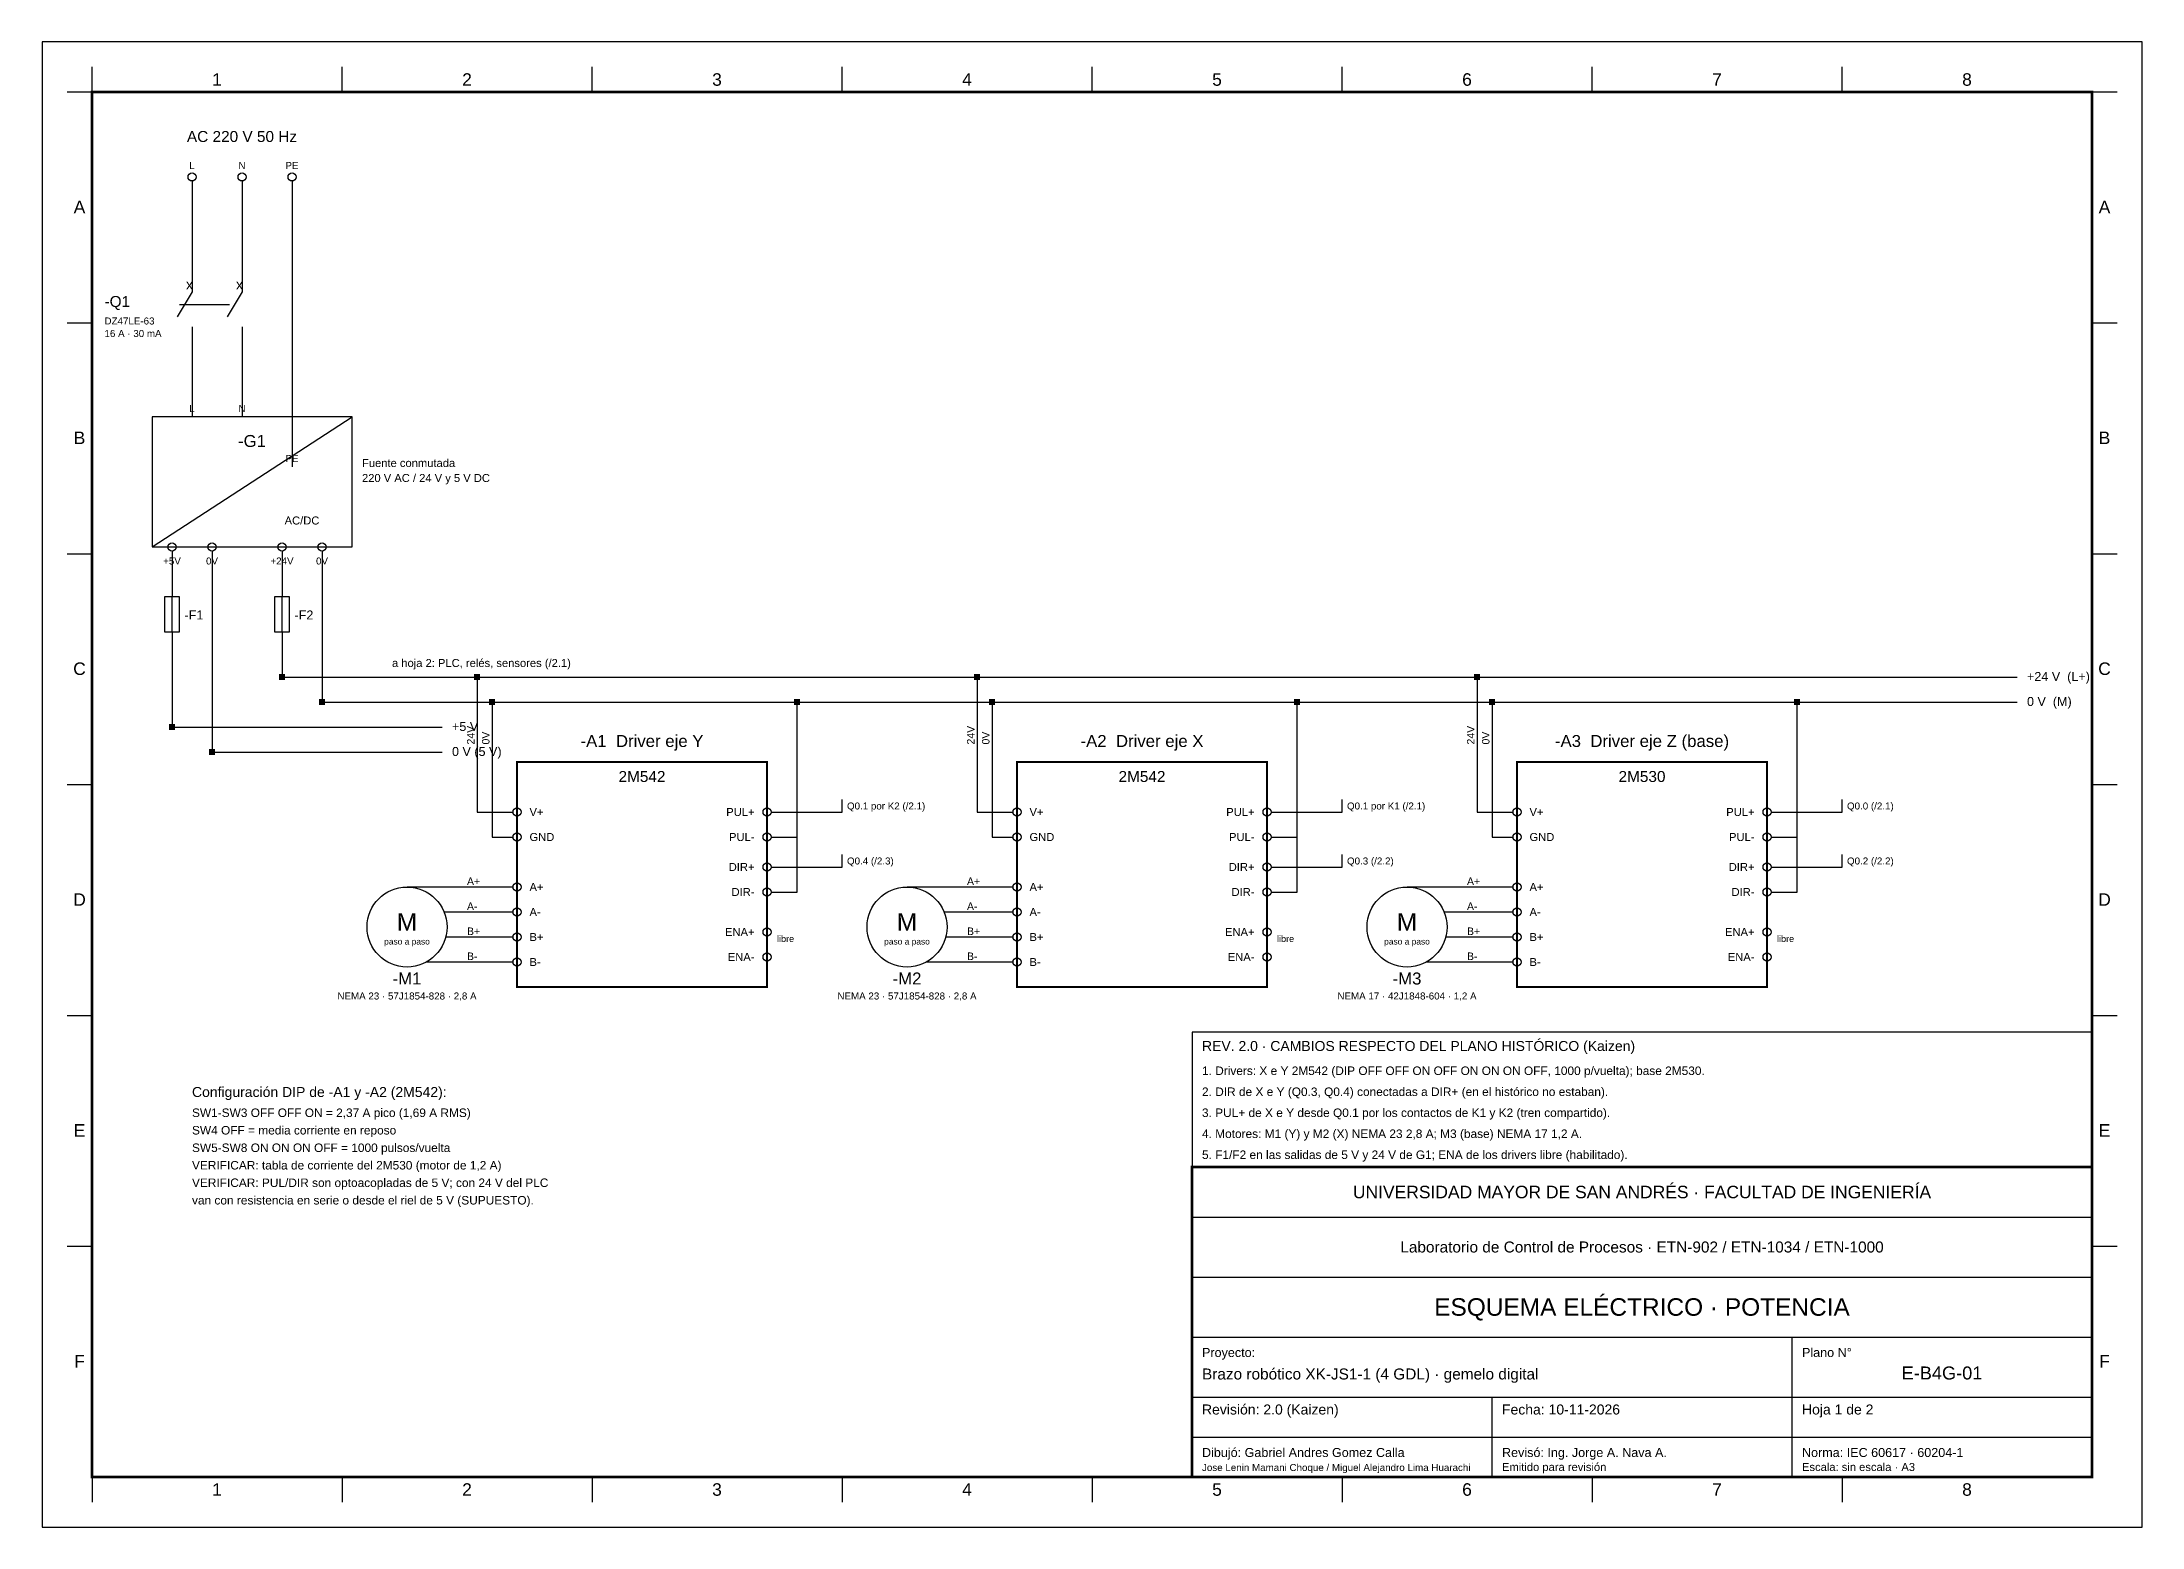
# Model space of a CAD drawing. Header units: millimetres. Extents: x 0 to 870, y 0 to 297.
# Drawn here: x 0 to 420, y 0 to 297 of the extents above; entities that cross this region are included whole.
import ezdxf
from ezdxf.enums import TextEntityAlignment as Align

# ---------------------------------------------------------------- set-up
doc = ezdxf.new("R2010")
doc.units = ezdxf.units.MM
doc.header["$MEASUREMENT"] = 0
for name, color, linetype in [('BORNES', 8, 'CONTINUOUS'), ('CAJETIN', 7, 'CONTINUOUS'), ('CC0V', 5, 'CONTINUOUS'), ('CC24', 1, 'CONTINUOUS'), ('CC5', 6, 'CONTINUOUS'), ('MANDO', 3, 'CONTINUOUS'), ('MARCO', 7, 'CONTINUOUS'), ('NOTAS', 7, 'CONTINUOUS'), ('NUMEROS_CABLE', 3, 'CONTINUOUS'), ('POTENCIA', 1, 'CONTINUOUS'), ('REFERENCIAS', 6, 'CONTINUOUS'), ('REVISION', 1, 'CONTINUOUS'), ('SIMBOLOS', 7, 'CONTINUOUS'), ('TAGS', 2, 'CONTINUOUS'), ('TEXTO', 7, 'CONTINUOUS')]:
    doc.layers.add(name, color=color, linetype=linetype)
doc.styles.add('NORMAL', font='arial.ttf', dxfattribs={"width": 0.9})

msp = doc.modelspace()

# ---------------------------------------------------------------- linework, layer by layer
at = {"layer": 'BORNES'}
for centre in [(30, 270), (40, 270), (50, 270), (26, 196), (34, 196), (48, 196), (56, 196), (95, 143), (145, 143), (195, 143), (245, 143), (295, 143), (345, 143), (95, 138), (145, 138), (195, 138), (245, 138), (295, 138), (345, 138), (145, 132), (245, 132), (345, 132), (95, 128), (145, 127), (195, 128), (245, 127), (295, 128), (345, 127), (95, 123), (195, 123), (295, 123), (95, 118), (145, 119), (195, 118), (245, 119), (295, 118), (345, 119), (95, 113), (145, 114), (195, 113), (245, 114), (295, 113), (345, 114)]:
    msp.add_circle(centre, 0.8, dxfattribs=at)
at = {"layer": 'CAJETIN'}
for p, q in [((230, 62), (410, 62)), ((230, 50), (410, 50)), ((230, 38), (410, 38)), ((350, 10), (350, 38)), ((230, 26), (410, 26)), ((290, 10), (290, 26)), ((230, 18), (410, 18))]:
    msp.add_line(p, q, dxfattribs=at)
at = {"layer": 'CAJETIN', "const_width": 0.5}
msp.add_lwpolyline([(230, 10), (410, 10), (410, 72), (230, 72)], close=True, dxfattribs=at)
at = {"layer": 'CC0V'}
for p, q in [((34, 195.2), (34, 155)), ((56, 195.2), (56, 165)), ((56, 165), (395, 165)), ((90, 165), (90, 138)), ((151, 127), (151, 165)), ((190, 165), (190, 138)), ((251, 127), (251, 165)), ((290, 165), (290, 138)), ((351, 127), (351, 165)), ((34, 155), (80, 155)), ((90, 138), (94.2, 138)), ((145.8, 138), (151, 138)), ((190, 138), (194.2, 138)), ((245.8, 138), (251, 138)), ((290, 138), (294.2, 138)), ((345.8, 138), (351, 138)), ((145.8, 127), (151, 127)), ((245.8, 127), (251, 127)), ((345.8, 127), (351, 127))]:
    msp.add_line(p, q, dxfattribs=at)
at = {"layer": 'CC24'}
for p, q in [((48, 195.2), (48, 186)), ((48, 179), (48, 170)), ((48, 170), (395, 170)), ((87, 170), (87, 143)), ((187, 170), (187, 143)), ((287, 170), (287, 143)), ((87, 143), (94.2, 143)), ((187, 143), (194.2, 143)), ((287, 143), (294.2, 143))]:
    msp.add_line(p, q, dxfattribs=at)
at = {"layer": 'CC5'}
for p, q in [((26, 195.2), (26, 186)), ((26, 179), (26, 160)), ((26, 160), (80, 160))]:
    msp.add_line(p, q, dxfattribs=at)
at = {"layer": 'MANDO'}
for p, q in [((145.8, 143), (160, 143)), ((160, 143), (160, 145.5)), ((245.8, 143), (260, 143)), ((260, 143), (260, 145.5)), ((345.8, 143), (360, 143)), ((360, 143), (360, 145.5)), ((160, 132), (160, 134.5)), ((260, 132), (260, 134.5)), ((360, 132), (360, 134.5)), ((145.8, 132), (160, 132)), ((245.8, 132), (260, 132)), ((345.8, 132), (360, 132))]:
    msp.add_line(p, q, dxfattribs=at)
at = {"layer": 'MARCO'}
for p, q in [((10, 287), (10, 292)), ((60, 287), (60, 292)), ((110, 287), (110, 292)), ((160, 287), (160, 292)), ((210, 287), (210, 292)), ((260, 287), (260, 292)), ((310, 287), (310, 292)), ((360, 287), (360, 292)), ((5, 287), (10, 287)), ((410, 287), (415, 287)), ((5, 240.83), (10, 240.83)), ((410, 240.83), (415, 240.83)), ((5, 194.66), (10, 194.66)), ((410, 194.66), (415, 194.66)), ((5, 148.49), (10, 148.49)), ((410, 148.49), (415, 148.49)), ((5, 102.32), (10, 102.32)), ((410, 102.32), (415, 102.32)), ((5, 56.15), (10, 56.15)), ((410, 56.15), (415, 56.15)), ((10, 10), (10, 5)), ((60, 10), (60, 5)), ((110, 10), (110, 5)), ((160, 10), (160, 5)), ((210, 10), (210, 5)), ((260, 10), (260, 5)), ((310, 10), (310, 5)), ((360, 10), (360, 5))]:
    msp.add_line(p, q, dxfattribs=at)
msp.add_lwpolyline([(0, 0), (420, 0), (420, 297), (0, 297)], close=True, dxfattribs=at)
at = {"layer": 'MARCO', "const_width": 0.5}
msp.add_lwpolyline([(10, 10), (410, 10), (410, 287), (10, 287)], close=True, dxfattribs=at)
at = {"layer": 'POTENCIA'}
for p, q in [((30, 269.2), (30, 250)), ((40, 269.2), (40, 250)), ((50, 269.2), (50, 212)), ((30, 236), (30, 222)), ((40, 236), (40, 222)), ((94.2, 128), (73, 128)), ((194.2, 128), (173, 128)), ((294.2, 128), (273, 128)), ((94.2, 123), (80.42, 123)), ((194.2, 123), (180.42, 123)), ((294.2, 123), (280.42, 123)), ((94.2, 118), (80.75, 118)), ((194.2, 118), (180.75, 118)), ((294.2, 118), (280.75, 118)), ((94.2, 113), (76.87, 113)), ((194.2, 113), (176.87, 113)), ((294.2, 113), (276.87, 113))]:
    msp.add_line(p, q, dxfattribs=at)
at = {"layer": 'REVISION'}
msp.add_lwpolyline([(230, 72), (410, 72), (410, 99), (230, 99)], close=True, dxfattribs=at)
at = {"layer": 'SIMBOLOS'}
for p, q in [((30, 250), (30, 247)), ((40, 250), (40, 247)), ((30, 247), (27, 242)), ((27.5, 244.5), (37.5, 244.5)), ((40, 247), (37, 242)), ((30, 240), (30, 236)), ((40, 240), (40, 236)), ((22, 196), (62, 222)), ((26, 179), (26, 186)), ((48, 179), (48, 186))]:
    msp.add_line(p, q, dxfattribs=at)
for points in [[(22, 196), (62, 196), (62, 222), (22, 222)], [(24.5, 179), (27.5, 179), (27.5, 186), (24.5, 186)], [(46.5, 179), (49.5, 179), (49.5, 186), (46.5, 186)]]:
    msp.add_lwpolyline(points, close=True, dxfattribs=at)
at = {"layer": 'SIMBOLOS', "const_width": 0.35}
for points in [[(95, 108), (145, 108), (145, 153), (95, 153)], [(195, 108), (245, 108), (245, 153), (195, 153)], [(295, 108), (345, 108), (345, 153), (295, 153)]]:
    msp.add_lwpolyline(points, close=True, dxfattribs=at)
at = {"layer": 'SIMBOLOS'}
for centre in [(73, 120), (173, 120), (273, 120)]:
    msp.add_circle(centre, 8, dxfattribs=at)
for points in [[(47.4, 169.4), (48.6, 169.4), (47.4, 170.6), (48.6, 170.6)], [(86.4, 169.4), (87.6, 169.4), (86.4, 170.6), (87.6, 170.6)], [(186.4, 169.4), (187.6, 169.4), (186.4, 170.6), (187.6, 170.6)], [(286.4, 169.4), (287.6, 169.4), (286.4, 170.6), (287.6, 170.6)], [(55.4, 164.4), (56.6, 164.4), (55.4, 165.6), (56.6, 165.6)], [(89.4, 164.4), (90.6, 164.4), (89.4, 165.6), (90.6, 165.6)], [(150.4, 164.4), (151.6, 164.4), (150.4, 165.6), (151.6, 165.6)], [(189.4, 164.4), (190.6, 164.4), (189.4, 165.6), (190.6, 165.6)], [(250.4, 164.4), (251.6, 164.4), (250.4, 165.6), (251.6, 165.6)], [(289.4, 164.4), (290.6, 164.4), (289.4, 165.6), (290.6, 165.6)], [(350.4, 164.4), (351.6, 164.4), (350.4, 165.6), (351.6, 165.6)], [(25.4, 159.4), (26.6, 159.4), (25.4, 160.6), (26.6, 160.6)], [(33.4, 154.4), (34.6, 154.4), (33.4, 155.6), (34.6, 155.6)]]:
    msp.add_solid(points, dxfattribs=at)

# ---------------------------------------------------------------- texts
at = {"layer": 'BORNES', "style": 'NORMAL'}
for s, p in [('L', (30, 271.6)), ('N', (40, 271.6)), ('PE', (50, 271.6)), ('L', (30, 223)), ('N', (40, 223)), ('PE', (50, 213)), ('+5V', (26, 192.5)), ('0V', (34, 192.5)), ('+24V', (48, 192.5)), ('0V', (56, 192.5))]:
    msp.add_text(s, height=1.4, dxfattribs=at).set_placement(p, align=Align.CENTER)
for s, p in [('V+', (97.5, 142.2)), ('V+', (197.5, 142.2)), ('V+', (297.5, 142.2)), ('GND', (97.5, 137.2)), ('GND', (197.5, 137.2)), ('GND', (297.5, 137.2)), ('A+', (97.5, 127.2)), ('A+', (197.5, 127.2)), ('A+', (297.5, 127.2)), ('A-', (97.5, 122.2)), ('A-', (197.5, 122.2)), ('A-', (297.5, 122.2)), ('B+', (97.5, 117.2)), ('B+', (197.5, 117.2)), ('B+', (297.5, 117.2)), ('B-', (97.5, 112.2)), ('B-', (197.5, 112.2)), ('B-', (297.5, 112.2))]:
    msp.add_text(s, height=1.6, dxfattribs=at).set_placement(p)
for s, p in [('PUL+', (142.5, 142.2)), ('PUL+', (242.5, 142.2)), ('PUL+', (342.5, 142.2)), ('PUL-', (142.5, 137.2)), ('PUL-', (242.5, 137.2)), ('PUL-', (342.5, 137.2)), ('DIR+', (142.5, 131.2)), ('DIR+', (242.5, 131.2)), ('DIR+', (342.5, 131.2)), ('DIR-', (142.5, 126.2)), ('DIR-', (242.5, 126.2)), ('DIR-', (342.5, 126.2)), ('ENA+', (142.5, 118.2)), ('ENA+', (242.5, 118.2)), ('ENA+', (342.5, 118.2)), ('ENA-', (142.5, 113.2)), ('ENA-', (242.5, 113.2)), ('ENA-', (342.5, 113.2))]:
    msp.add_text(s, height=1.6, dxfattribs=at).set_placement(p, align=Align.RIGHT)
at = {"layer": 'CAJETIN', "style": 'NORMAL'}
for s, height, p in [('UNIVERSIDAD MAYOR DE SAN ANDRÉS · FACULTAD DE INGENIERÍA', 2.5, (320, 67)), ('Laboratorio de Control de Procesos · ETN-902 / ETN-1034 / ETN-1000', 2.2, (320, 56)), ('ESQUEMA ELÉCTRICO · POTENCIA', 3.5, (320, 44))]:
    msp.add_text(s, height=height, dxfattribs=at).set_placement(p, align=Align.MIDDLE_CENTER)
for s, height, p in [('Proyecto:', 1.8, (232, 34)), ('Plano N°', 1.8, (352, 34)), ('Brazo robótico XK-JS1-1 (4 GDL) · gemelo digital', 2.2, (232, 29.5)), ('Revisión: 2.0 (Kaizen)', 2, (232, 22.5)), ('Fecha: 10-11-2026', 2, (292, 22.5)), ('Hoja 1 de 2', 2, (352, 22.5)), ('Jose Lenin Mamani Choque / Miguel Alejandro Lima Huarachi', 1.4, (232, 11.2)), ('Dibujó: Gabriel Andres Gomez Calla', 1.8, (232, 14)), ('Emitido para revisión', 1.6, (292, 11.2)), ('Revisó: Ing. Jorge A. Nava A.', 1.8, (292, 14)), ('Escala: sin escala · A3', 1.6, (352, 11.2)), ('Norma: IEC 60617 · 60204-1', 1.8, (352, 14))]:
    msp.add_text(s, height=height, dxfattribs=at).set_placement(p)
msp.add_text('E-B4G-01', height=2.6, dxfattribs=at).set_placement((380, 29.5), align=Align.CENTER)
at = {"layer": 'MARCO', "style": 'NORMAL'}
for s, p in [('1', (35, 289.5)), ('2', (85, 289.5)), ('3', (135, 289.5)), ('4', (185, 289.5)), ('5', (235, 289.5)), ('6', (285, 289.5)), ('7', (335, 289.5)), ('8', (385, 289.5)), ('A', (7.5, 264)), ('A', (412.5, 264)), ('B', (7.5, 217.83)), ('B', (412.5, 217.83)), ('C', (7.5, 171.66)), ('C', (412.5, 171.66)), ('D', (7.5, 125.49)), ('D', (412.5, 125.49)), ('E', (7.5, 79.32)), ('E', (412.5, 79.32)), ('F', (7.5, 33.15)), ('F', (412.5, 33.15)), ('1', (35, 7.5)), ('2', (85, 7.5)), ('3', (135, 7.5)), ('4', (185, 7.5)), ('5', (235, 7.5)), ('6', (285, 7.5)), ('7', (335, 7.5)), ('8', (385, 7.5))]:
    msp.add_text(s, height=2.5, dxfattribs=at).set_placement(p, align=Align.MIDDLE_CENTER)
at = {"layer": 'NOTAS', "style": 'NORMAL'}
for s, height, p in [('Configuración DIP de -A1 y -A2 (2M542):', 2, (30, 86)), ('SW1-SW3 OFF OFF ON = 2,37 A pico (1,69 A RMS)', 1.7, (30, 82)), ('SW4 OFF = media corriente en reposo', 1.7, (30, 78.5)), ('SW5-SW8 ON ON ON OFF = 1000 pulsos/vuelta', 1.7, (30, 75)), ('VERIFICAR: tabla de corriente del 2M530 (motor de 1,2 A)', 1.7, (30, 71.5)), ('VERIFICAR: PUL/DIR son optoacopladas de 5 V; con 24 V del PLC', 1.7, (30, 68)), ('van con resistencia en serie o desde el riel de 5 V (SUPUESTO).', 1.7, (30, 64.5))]:
    msp.add_text(s, height=height, dxfattribs=at).set_placement(p)
at = {"layer": 'NUMEROS_CABLE', "style": 'NORMAL'}
for s, p in [('24V', (86.5, 156.5)), ('24V', (186.5, 156.5)), ('24V', (286.5, 156.5)), ('0V', (89.5, 156.5)), ('0V', (189.5, 156.5)), ('0V', (289.5, 156.5))]:
    msp.add_text(s, height=1.5, rotation=90, dxfattribs=at).set_placement(p)
for s, p in [('A+', (85, 128.4)), ('A+', (185, 128.4)), ('A+', (285, 128.4)), ('A-', (85, 123.4)), ('A-', (185, 123.4)), ('A-', (285, 123.4)), ('B+', (85, 118.4)), ('B+', (185, 118.4)), ('B+', (285, 118.4)), ('B-', (85, 113.4)), ('B-', (185, 113.4)), ('B-', (285, 113.4))]:
    msp.add_text(s, height=1.5, dxfattribs=at).set_placement(p)
at = {"layer": 'REFERENCIAS', "style": 'NORMAL'}
for s, height, p in [('a hoja 2: PLC, relés, sensores (/2.1)', 1.6, (70, 172)), ('Q0.1 por K2 (/2.1)', 1.4, (161, 143.5)), ('Q0.1 por K1 (/2.1)', 1.4, (261, 143.5)), ('Q0.0 (/2.1)', 1.4, (361, 143.5)), ('Q0.4 (/2.3)', 1.4, (161, 132.5)), ('Q0.3 (/2.2)', 1.4, (261, 132.5)), ('Q0.2 (/2.2)', 1.4, (361, 132.5))]:
    msp.add_text(s, height=height, dxfattribs=at).set_placement(p)
at = {"layer": 'REVISION', "style": 'NORMAL'}
for s, height, p in [('REV. 2.0 · CAMBIOS RESPECTO DEL PLANO HISTÓRICO (Kaizen)', 2, (232, 95.2)), ('1. Drivers: X e Y 2M542 (DIP OFF OFF ON OFF ON ON ON OFF, 1000 p/vuelta); base 2M530.', 1.7, (232, 90.4)), ('2. DIR de X e Y (Q0.3, Q0.4) conectadas a DIR+ (en el histórico no estaban).', 1.7, (232, 86.2)), ('3. PUL+ de X e Y desde Q0.1 por los contactos de K1 y K2 (tren compartido).', 1.7, (232, 82)), ('4. Motores: M1 (Y) y M2 (X) NEMA 23 2,8 A; M3 (base) NEMA 17 1,2 A.', 1.7, (232, 77.8)), ('5. F1/F2 en las salidas de 5 V y 24 V de G1; ENA de los drivers libre (habilitado).', 1.7, (232, 73.6))]:
    msp.add_text(s, height=height, dxfattribs=at).set_placement(p)
at = {"layer": 'SIMBOLOS', "style": 'NORMAL'}
for p in [(28.8, 247.5), (38.8, 247.5)]:
    msp.add_text('x', height=2, dxfattribs=at).set_placement(p)
at = {"layer": 'TAGS', "style": 'NORMAL'}
for s, height, p in [('-Q1', 2.2, (12.5, 244)), ('-F1', 1.8, (28.5, 181.5)), ('-F2', 1.8, (50.5, 181.5))]:
    msp.add_text(s, height=height, dxfattribs=at).set_placement(p)
for s, p in [('-G1', (42, 216)), ('-A1  Driver eje Y', (120, 156)), ('-A2  Driver eje X', (220, 156)), ('-A3  Driver eje Z (base)', (320, 156)), ('-M1', (73, 108.5)), ('-M2', (173, 108.5)), ('-M3', (273, 108.5))]:
    msp.add_text(s, height=2.4, dxfattribs=at).set_placement(p, align=Align.CENTER)
at = {"layer": 'TEXTO', "style": 'NORMAL'}
for s, height, p in [('AC 220 V 50 Hz', 2.2, (40, 277)), ('AC/DC', 1.6, (52, 200.5)), ('2M542', 2.2, (120, 149)), ('2M542', 2.2, (220, 149)), ('2M530', 2.2, (320, 149)), ('paso a paso', 1.2, (73, 116.5)), ('paso a paso', 1.2, (173, 116.5)), ('paso a paso', 1.2, (273, 116.5)), ('NEMA 23 · 57J1854-828 · 2,8 A', 1.4, (73, 105.5)), ('NEMA 23 · 57J1854-828 · 2,8 A', 1.4, (173, 105.5)), ('NEMA 17 · 42J1848-604 · 1,2 A', 1.4, (273, 105.5))]:
    msp.add_text(s, height=height, dxfattribs=at).set_placement(p, align=Align.CENTER)
for s, height, p in [('16 A · 30 mA', 1.4, (12.5, 238)), ('DZ47LE-63', 1.4, (12.5, 240.5)), ('220 V AC / 24 V y 5 V DC', 1.6, (64, 209)), ('Fuente conmutada', 1.6, (64, 212)), ('+24 V  (L+)', 1.8, (397, 169.2)), ('0 V  (M)', 1.8, (397, 164.2)), ('+5 V', 1.8, (82, 159.2)), ('0 V (5 V)', 1.8, (82, 154.2)), ('libre', 1.3, (147, 117)), ('libre', 1.3, (247, 117)), ('libre', 1.3, (347, 117))]:
    msp.add_text(s, height=height, dxfattribs=at).set_placement(p)
for p in [(73, 121), (173, 121), (273, 121)]:
    msp.add_text('M', height=3.5, dxfattribs=at).set_placement(p, align=Align.MIDDLE_CENTER)

doc.saveas('drawing.dxf')
